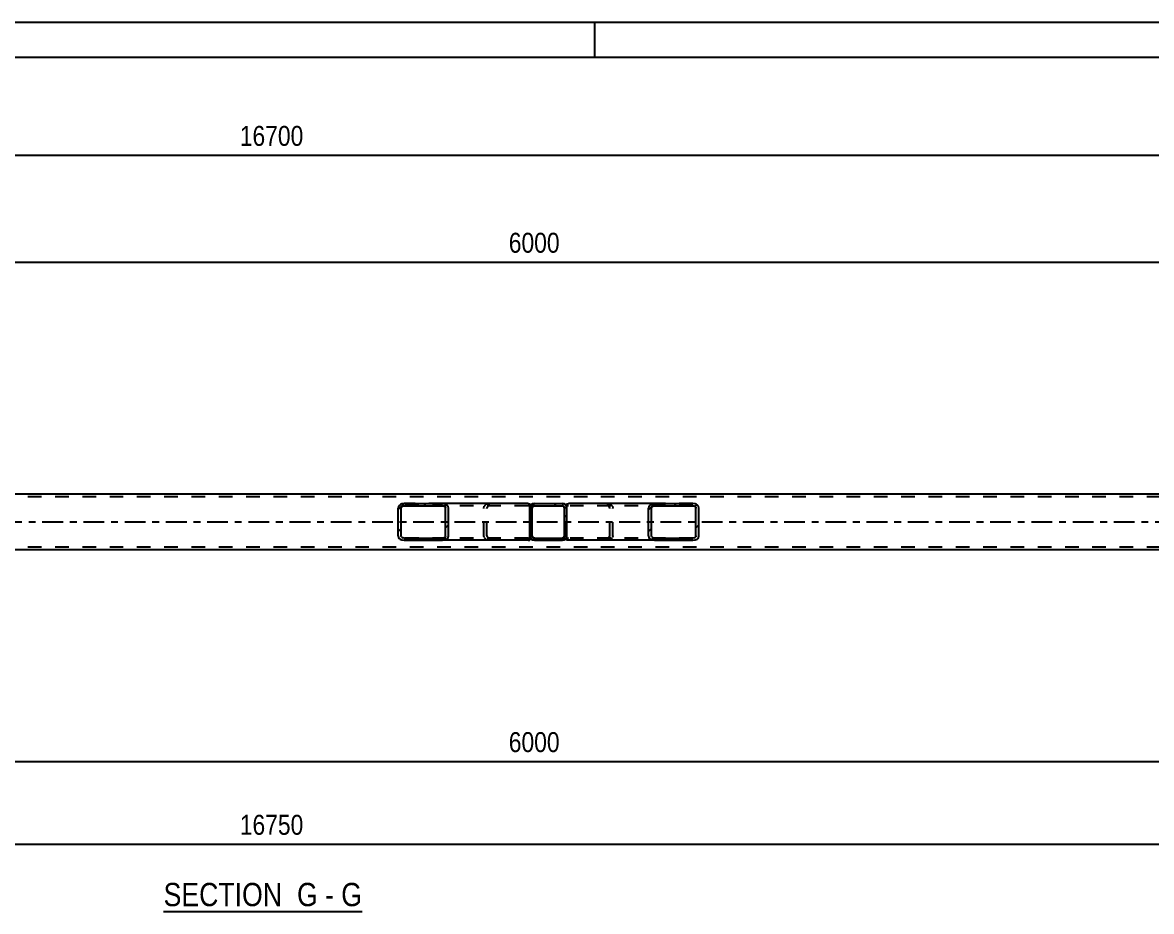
# Model space of a CAD drawing. Header units: millimetres. Extents: x -75 to 766, y -422 to 172.
# Drawn here: x 263.4 to 425.5, y 44 to 171.6 of the extents above; entities that cross this region are included whole.
import ezdxf

# ---------------------------------------------------------------- set-up
doc = ezdxf.new("R2010")
doc.units = ezdxf.units.MM
doc.linetypes.add('DXK_LINE_DOT2', pattern=[3.9198, 1.9599, -1.9599])
doc.linetypes.add('DXK_LINE_DOT3', pattern=[5.9187, 2.979, -0.9799, 0.9799, -0.9799])
doc.styles.add('Arial Narrow', font='ARIALN.TTF', dxfattribs={"height": 0.2})

# ---------------------------------------------------------------- blocks, each defined once
blk = doc.blocks.new('Unknown-570388036-1162')
at = {"color": 5, "linetype": 'Continuous'}
for p, q in [((765.64, 171.6), (-75.36, 171.6)), ((345.64, 166.6), (345.64, 171.6)), ((760.64, 166.6), (-70.36, 166.6))]:
    blk.add_line(p, q, dxfattribs=at)
blk = doc.blocks.new('Unknown-570388036-19 - 1832')
at = {"color": 6, "linetype": 'Continuous'}
blk.add_line((283.69, 44), (312.19, 44), dxfattribs=at)
at = {"color": 0, "linetype": 'Continuous'}
for points in [[(301.8, 44.75), (301.8, 48.25), (283.69, 48.25), (283.69, 44.75)], [(305.83, 44.75), (305.83, 48.25), (302.85, 48.25), (302.85, 44.75)], [(308.15, 44.75), (308.15, 48.25), (306.88, 48.25), (306.88, 44.75)], [(312.19, 44.75), (312.19, 48.25), (309.2, 48.25), (309.2, 44.75)]]:
    blk.add_wipeout(points, dxfattribs=at)
at = {"color": 7, "linetype": 'Continuous', "style": 'Arial Narrow'}
for s, p in [('SECTION ', (283.69, 44.75)), ('G', (302.85, 44.75)), ('G', (309.2, 44.75)), ('-', (306.88, 44.75))]:
    blk.add_text(s, height=3.34, dxfattribs=at).set_placement(p)
blk = doc.blocks.new('Part-570388036-1894 - 1832')
at = {"color": 2, "linetype": 'Continuous'}
for p, q in [((587.57, 103.91), (4.73, 103.91)), ((587.57, 95.91), (4.73, 95.91))]:
    blk.add_line(p, q, dxfattribs=at)
at = {"color": 7, "linetype": 'DXK_LINE_DOT2'}
for p, q in [((587.57, 103.51), (-0.08, 103.51)), ((587.57, 96.31), (-0.08, 96.31))]:
    blk.add_line(p, q, dxfattribs=at)
at = {"color": 7, "linetype": 'DXK_LINE_DOT3'}
blk.add_line((-0.07, 99.91), (587.57, 99.91), dxfattribs=at)
blk = doc.blocks.new('Part-570388036-2011 - 1832')
at = {"linetype": 'Continuous'}
h = blk.add_hatch(dxfattribs=at)
h.set_pattern_fill('', scale=0.7, style=0, pattern_type=0)
h.set_pattern_definition([(45, (354.1942, 102.5532), (-1.57154, 1.57154), [])])
h.paths.add_polyline_path([(359.69, 102.55), (354.19, 102.55), (353.86, 102.5), (353.57, 102.37), (353.38, 102.16), (353.31, 101.91), (353.31, 97.91), (353.38, 97.67), (353.57, 97.46), (353.86, 97.32), (354.19, 97.27), (359.69, 97.27), (360.03, 97.32), (360.31, 97.46), (360.5, 97.67), (360.57, 97.91), (360.57, 101.91), (360.5, 102.16), (360.31, 102.37), (360.03, 102.5)])
h.paths.add_polyline_path([(360, 102.14), (360.1, 102.04), (360.13, 101.91), (360.13, 97.91), (360.1, 97.79), (360, 97.69), (359.86, 97.62), (359.69, 97.59), (354.19, 97.59), (354.03, 97.62), (353.88, 97.69), (353.79, 97.79), (353.75, 97.91), (353.75, 101.91), (353.79, 102.04), (353.88, 102.14), (354.03, 102.21), (354.19, 102.23), (359.69, 102.23), (359.86, 102.21)])
at = {"color": 2, "linetype": 'Continuous'}
for p, q in [((341.57, 102.52), (341.83, 102.55)), ((341.57, 102.5), (341.57, 102.52)), ((341.57, 102.37), (341.57, 102.5)), ((341.57, 102.37), (341.57, 102.17)), ((341.57, 102.16), (341.57, 102.37)), ((341.57, 102.17), (341.57, 102.14)), ((341.57, 102.16), (341.57, 101.98)), ((341.57, 102.14), (341.57, 102.04)), ((354.19, 102.55), (341.83, 102.55)), ((353.38, 102.16), (353.31, 101.91)), ((354.19, 102.55), (353.86, 102.5)), ((354.03, 102.21), (354.19, 102.23)), ((354.19, 102.55), (359.69, 102.55)), ((354.19, 102.23), (359.69, 102.23)), ((360.03, 102.5), (359.69, 102.55)), ((359.69, 102.23), (359.86, 102.21)), ((360.57, 101.91), (360.5, 102.16)), ((341.57, 102.04), (341.57, 101.99)), ((353.31, 97.91), (353.31, 101.91)), ((353.75, 101.91), (353.79, 102.04)), ((353.75, 97.91), (353.75, 101.91)), ((360.1, 102.04), (360.13, 101.91)), ((360.13, 97.91), (360.13, 101.91)), ((360.57, 97.91), (360.57, 101.91)), ((341.57, 97.79), (341.57, 97.84)), ((341.57, 97.67), (341.57, 97.84)), ((341.57, 97.79), (341.57, 97.69)), ((341.57, 97.69), (341.57, 97.66)), ((341.57, 97.46), (341.57, 97.67)), ((341.57, 97.46), (341.57, 97.66)), ((341.57, 97.32), (341.57, 97.46)), ((341.57, 97.31), (341.57, 97.32)), ((341.83, 97.27), (341.57, 97.31)), ((354.19, 97.27), (341.83, 97.27)), ((353.31, 97.91), (353.38, 97.67)), ((353.79, 97.79), (353.75, 97.91)), ((353.86, 97.32), (354.19, 97.27)), ((354.19, 97.59), (354.03, 97.62)), ((354.19, 97.59), (359.69, 97.59)), ((354.19, 97.27), (359.69, 97.27)), ((359.86, 97.62), (359.69, 97.59)), ((359.69, 97.27), (360.03, 97.32)), ((360.13, 97.91), (360.1, 97.79)), ((360.5, 97.67), (360.57, 97.91))]:
    blk.add_line(p, q, dxfattribs=at)
at = {"color": 7, "linetype": 'DXK_LINE_DOT2'}
for p, q in [((341.57, 102.52), (341.57, 102.37)), ((341.66, 102.21), (341.57, 102.17)), ((341.83, 102.23), (341.66, 102.21)), ((359.69, 102.23), (341.83, 102.23)), ((347.32, 102.55), (347.66, 102.5)), ((347.49, 102.21), (347.32, 102.23)), ((348.13, 102.16), (348.2, 101.91)), ((359.69, 102.55), (354.19, 102.55)), ((341.57, 101.99), (341.57, 101.91)), ((341.57, 101.98), (341.57, 101.91)), ((341.57, 97.91), (341.57, 101.91)), ((341.57, 97.91), (341.57, 101.91)), ((347.76, 101.91), (347.73, 102.04)), ((347.76, 97.91), (347.76, 101.91)), ((348.2, 97.91), (348.2, 101.91)), ((341.57, 97.84), (341.57, 97.91)), ((341.57, 97.84), (341.57, 97.91)), ((341.57, 97.66), (341.66, 97.62)), ((341.57, 97.31), (341.57, 97.46)), ((341.66, 97.62), (341.83, 97.59)), ((359.69, 97.59), (341.83, 97.59)), ((347.32, 97.59), (347.49, 97.62)), ((347.66, 97.32), (347.32, 97.27)), ((347.73, 97.79), (347.76, 97.91)), ((348.2, 97.91), (348.13, 97.67)), ((359.69, 97.27), (354.19, 97.27))]:
    blk.add_line(p, q, dxfattribs=at)
for centre, radius, start, end in [((347.39, 101.82), 0.401, 32.4104, 75.4452), ((347.46, 101.73), 0.802, 32.4104, 75.4452), ((347.39, 98.01), 0.401, 284.5548, 327.5896), ((347.46, 98.1), 0.802, 284.5548, 327.5896)]:
    blk.add_arc(centre, radius, start, end, dxfattribs=at)
at = {"color": 2, "linetype": 'Continuous'}
for centre, radius, start, end in [((354.06, 101.73), 0.803, 104.5326, 147.5549), ((354.13, 101.82), 0.401, 104.5326, 147.5549), ((359.76, 101.82), 0.401, 32.4451, 75.4674), ((359.83, 101.73), 0.803, 32.4451, 75.4674), ((354.06, 98.1), 0.803, 212.4451, 255.4674), ((354.13, 98.01), 0.401, 212.4451, 255.4674), ((359.76, 98.01), 0.401, 284.5326, 327.5549), ((359.83, 98.1), 0.803, 284.5326, 327.5549)]:
    blk.add_arc(centre, radius, start, end, dxfattribs=at)
blk = doc.blocks.new('Part-570388036-2001 - 1832')
at = {"linetype": 'Continuous'}
h = blk.add_hatch(dxfattribs=at)
h.set_pattern_fill('', scale=0.7, style=0, pattern_type=0)
h.set_pattern_definition([(45, (336.9484, 102.5532), (-1.57154, 1.57154), [])])
h.paths.add_polyline_path([(340.95, 102.55), (336.95, 102.55), (336.7, 102.5), (336.5, 102.37), (336.36, 102.16), (336.31, 101.91), (336.31, 97.91), (336.36, 97.67), (336.5, 97.46), (336.7, 97.32), (336.95, 97.27), (340.95, 97.27), (341.19, 97.32), (341.4, 97.46), (341.54, 97.67), (341.59, 97.91), (341.59, 101.91), (341.54, 102.16), (341.4, 102.37), (341.19, 102.5)])
h.paths.add_polyline_path([(341.17, 102.14), (341.24, 102.04), (341.27, 101.91), (341.27, 97.91), (341.24, 97.79), (341.17, 97.69), (341.07, 97.62), (340.95, 97.59), (336.95, 97.59), (336.83, 97.62), (336.72, 97.69), (336.65, 97.79), (336.63, 97.91), (336.63, 101.91), (336.65, 102.04), (336.72, 102.14), (336.83, 102.21), (336.95, 102.23), (340.95, 102.23), (341.07, 102.21)])
at = {"color": 2, "linetype": 'Continuous'}
for p, q in [((336.29, 101.92), (336.34, 102.16)), ((336.36, 102.16), (336.31, 101.91)), ((336.69, 102.5), (336.93, 102.55)), ((336.95, 102.55), (336.7, 102.5)), ((336.83, 102.21), (336.95, 102.23)), ((336.93, 102.55), (336.95, 102.55)), ((336.95, 102.55), (336.93, 102.55)), ((336.95, 102.55), (340.95, 102.55)), ((336.95, 102.23), (340.95, 102.23)), ((341.06, 102.21), (340.93, 102.23)), ((341.19, 102.5), (340.95, 102.55)), ((340.95, 102.23), (341.07, 102.21)), ((341.59, 101.91), (341.54, 102.16)), ((336.29, 101.91), (336.31, 101.91)), ((336.31, 97.91), (336.31, 101.91)), ((336.63, 101.91), (336.65, 102.04)), ((336.63, 97.91), (336.63, 101.91)), ((341.25, 101.91), (341.23, 102.04)), ((341.24, 102.04), (341.27, 101.91)), ((341.25, 101.91), (341.27, 101.91)), ((341.25, 97.91), (341.25, 101.91)), ((341.27, 97.91), (341.27, 101.91)), ((341.59, 97.91), (341.59, 101.91)), ((336.29, 97.91), (336.31, 97.91)), ((336.34, 97.67), (336.29, 97.91)), ((336.31, 97.91), (336.36, 97.67)), ((336.65, 97.79), (336.63, 97.91)), ((336.93, 97.27), (336.69, 97.32)), ((336.7, 97.32), (336.95, 97.27)), ((336.95, 97.59), (336.83, 97.62)), ((336.93, 97.27), (336.95, 97.27)), ((336.93, 97.27), (336.95, 97.27)), ((336.95, 97.59), (340.95, 97.59)), ((336.95, 97.27), (340.95, 97.27)), ((340.93, 97.59), (341.06, 97.62)), ((341.07, 97.62), (340.95, 97.59)), ((340.95, 97.27), (341.19, 97.32)), ((341.23, 97.79), (341.25, 97.91)), ((341.27, 97.91), (341.24, 97.79)), ((341.25, 97.91), (341.27, 97.91)), ((341.54, 97.67), (341.59, 97.91))]:
    blk.add_line(p, q, dxfattribs=at)
at = {"color": 7, "linetype": 'DXK_LINE_DOT2'}
for p, q in [((336.93, 102.23), (336.81, 102.21)), ((336.93, 102.23), (336.95, 102.23)), ((336.93, 102.23), (340.93, 102.23)), ((336.95, 102.55), (340.95, 102.55)), ((340.93, 102.55), (341.18, 102.5)), ((340.93, 102.23), (340.95, 102.23)), ((341.53, 102.16), (341.57, 101.91)), ((336.29, 101.91), (336.29, 101.92)), ((336.29, 97.91), (336.29, 101.91)), ((336.29, 101.91), (336.29, 101.91)), ((336.64, 102.04), (336.61, 101.91)), ((336.61, 101.91), (336.63, 101.91)), ((336.61, 97.91), (336.61, 101.91)), ((341.57, 97.91), (341.57, 101.91)), ((341.57, 101.91), (341.59, 101.91)), ((336.29, 97.91), (336.29, 97.91)), ((336.29, 97.91), (336.29, 97.91)), ((336.61, 97.91), (336.63, 97.91)), ((336.61, 97.91), (336.64, 97.79)), ((336.81, 97.62), (336.93, 97.59)), ((336.93, 97.59), (336.95, 97.59)), ((336.93, 97.59), (340.93, 97.59)), ((336.95, 97.27), (340.95, 97.27)), ((340.93, 97.59), (340.95, 97.59)), ((341.18, 97.32), (340.93, 97.27)), ((341.57, 97.91), (341.53, 97.67)), ((341.57, 97.91), (341.59, 97.91))]:
    blk.add_line(p, q, dxfattribs=at)
at = {"color": 2, "linetype": 'Continuous'}
for centre, radius, start, end in [((336.93, 101.91), 0.64, 112.5, 157.5), ((336.95, 101.91), 0.64, 112.5, 157.5), ((336.95, 101.91), 0.32, 112.5, 157.5), ((340.93, 101.91), 0.32, 22.5, 67.5), ((340.95, 101.91), 0.32, 22.5, 67.5), ((340.95, 101.91), 0.64, 22.5, 67.5), ((336.93, 97.91), 0.64, 202.5, 247.5), ((336.95, 97.91), 0.64, 202.5, 247.5), ((336.95, 97.91), 0.32, 202.5, 247.5), ((340.93, 97.91), 0.32, 292.5, 337.5), ((340.95, 97.91), 0.32, 292.5, 337.5), ((340.95, 97.91), 0.64, 292.5, 337.5)]:
    blk.add_arc(centre, radius, start, end, dxfattribs=at)
at = {"color": 7, "linetype": 'DXK_LINE_DOT2'}
for centre, radius, start, end in [((336.93, 101.91), 0.32, 112.5, 157.5), ((340.93, 101.91), 0.64, 22.5, 67.5), ((336.93, 97.91), 0.32, 202.5, 247.5), ((340.93, 97.91), 0.64, 292.5, 337.5)]:
    blk.add_arc(centre, radius, start, end, dxfattribs=at)
blk = doc.blocks.new('Part-570388036-2008 - 1832')
at = {"linetype": 'Continuous'}
h = blk.add_hatch(dxfattribs=at)
h.set_pattern_fill('', scale=0.7, style=0, pattern_type=0)
h.set_pattern_definition([(45, (318.249, 102.5532), (-1.57154, 1.57154), [])])
h.paths.add_polyline_path([(323.73, 102.55), (318.25, 102.55), (317.91, 102.5), (317.63, 102.37), (317.44, 102.16), (317.37, 101.91), (317.37, 97.91), (317.44, 97.67), (317.63, 97.46), (317.91, 97.32), (318.25, 97.27), (323.73, 97.27), (324.07, 97.32), (324.35, 97.46), (324.55, 97.67), (324.61, 97.91), (324.61, 101.91), (324.55, 102.16), (324.35, 102.37), (324.07, 102.5)])
h.paths.add_polyline_path([(324.04, 102.14), (324.14, 102.04), (324.17, 101.91), (324.17, 97.91), (324.14, 97.79), (324.04, 97.69), (323.9, 97.62), (323.73, 97.59), (318.25, 97.59), (318.08, 97.62), (317.94, 97.69), (317.84, 97.79), (317.81, 97.91), (317.81, 101.91), (317.84, 102.04), (317.94, 102.14), (318.08, 102.21), (318.25, 102.23), (323.73, 102.23), (323.9, 102.21)])
at = {"color": 2, "linetype": 'Continuous'}
for p, q in [((317.44, 102.16), (317.37, 101.91)), ((318.25, 102.55), (317.91, 102.5)), ((318.08, 102.21), (318.25, 102.23)), ((318.25, 102.55), (323.73, 102.55)), ((318.25, 102.23), (323.73, 102.23)), ((336.04, 102.55), (323.73, 102.55)), ((324.07, 102.5), (323.73, 102.55)), ((323.73, 102.23), (323.9, 102.21)), ((324.61, 101.91), (324.55, 102.16)), ((336.04, 102.55), (336.29, 102.52)), ((336.29, 102.52), (336.29, 102.5)), ((336.29, 102.5), (336.29, 102.37)), ((336.29, 102.37), (336.29, 102.16)), ((336.29, 102.16), (336.29, 101.91)), ((317.37, 97.91), (317.37, 101.91)), ((317.81, 101.91), (317.84, 102.04)), ((317.81, 97.91), (317.81, 101.91)), ((324.14, 102.04), (324.17, 101.91)), ((324.17, 97.91), (324.17, 101.91)), ((324.61, 97.91), (324.61, 101.91)), ((336.29, 97.91), (336.29, 101.91)), ((317.37, 97.91), (317.44, 97.67)), ((317.84, 97.79), (317.81, 97.91)), ((317.91, 97.32), (318.25, 97.27)), ((318.25, 97.59), (318.08, 97.62)), ((318.25, 97.59), (323.73, 97.59)), ((318.25, 97.27), (323.73, 97.27)), ((323.9, 97.62), (323.73, 97.59)), ((323.73, 97.27), (324.07, 97.32)), ((336.04, 97.27), (323.73, 97.27)), ((324.17, 97.91), (324.14, 97.79)), ((324.55, 97.67), (324.61, 97.91)), ((336.04, 97.27), (336.29, 97.31)), ((336.29, 97.91), (336.29, 97.67)), ((336.29, 97.67), (336.29, 97.46)), ((336.29, 97.46), (336.29, 97.32)), ((336.29, 97.32), (336.29, 97.31))]:
    blk.add_line(p, q, dxfattribs=at)
at = {"color": 7, "linetype": 'DXK_LINE_DOT2'}
for p, q in [((323.73, 102.55), (318.25, 102.55)), ((336.04, 102.23), (318.25, 102.23)), ((329.67, 101.91), (329.73, 102.16)), ((330.21, 102.5), (330.55, 102.55)), ((330.55, 102.23), (330.38, 102.21)), ((336.2, 102.21), (336.04, 102.23)), ((336.29, 102.17), (336.2, 102.21)), ((336.29, 102.52), (336.29, 102.17)), ((336.29, 102.16), (336.29, 102.17)), ((336.29, 102.14), (336.29, 102.16)), ((336.29, 102.04), (336.29, 102.14)), ((329.67, 97.91), (329.67, 101.91)), ((330.14, 102.04), (330.11, 101.91)), ((330.11, 97.91), (330.11, 101.91)), ((336.29, 101.91), (336.29, 102.04)), ((336.29, 97.91), (336.29, 101.91)), ((336.04, 97.59), (318.25, 97.59)), ((323.73, 97.27), (318.25, 97.27)), ((329.73, 97.67), (329.67, 97.91)), ((330.11, 97.91), (330.14, 97.79)), ((330.55, 97.27), (330.21, 97.32)), ((330.38, 97.62), (330.55, 97.59)), ((336.04, 97.59), (336.2, 97.62)), ((336.2, 97.62), (336.29, 97.66)), ((336.29, 97.79), (336.29, 97.91)), ((336.29, 97.69), (336.29, 97.79)), ((336.29, 97.66), (336.29, 97.69)), ((336.29, 97.31), (336.29, 97.66))]:
    blk.add_line(p, q, dxfattribs=at)
at = {"color": 2, "linetype": 'Continuous'}
for centre, radius, start, end in [((318.11, 101.73), 0.801, 104.5769, 147.6241), ((318.18, 101.82), 0.401, 104.5769, 147.6241), ((323.8, 101.82), 0.401, 32.3759, 75.4231), ((323.87, 101.73), 0.801, 32.3759, 75.4231), ((318.11, 98.1), 0.801, 212.3759, 255.4231), ((318.18, 98.01), 0.401, 212.3759, 255.4231), ((323.8, 98.01), 0.401, 284.5769, 327.6241), ((323.87, 98.1), 0.801, 284.5769, 327.6241)]:
    blk.add_arc(centre, radius, start, end, dxfattribs=at)
at = {"color": 7, "linetype": 'DXK_LINE_DOT2'}
for centre, radius, start, end in [((330.41, 101.73), 0.802, 104.5548, 147.5896), ((330.48, 101.82), 0.401, 104.5548, 147.5896), ((330.41, 98.1), 0.802, 212.4104, 255.4452), ((330.48, 98.01), 0.401, 212.4104, 255.4452)]:
    blk.add_arc(centre, radius, start, end, dxfattribs=at)
blk = doc.blocks.new('StraightDimension-570388036-2171 - 1832')
at = {"color": 7, "linetype": 'Continuous'}
blk.add_line((-0.07, 152.55), (598.47, 152.55), dxfattribs=at)
at = {"color": 0}
blk.add_wipeout([(304.37, 153.3), (304.37, 157.5), (294.03, 157.5), (294.03, 153.3)], dxfattribs=at)
at = {"color": 3, "style": 'Arial Narrow'}
blk.add_text('16700', height=2.863, dxfattribs=at).set_placement((294.63, 153.9))
blk = doc.blocks.new('StraightDimension-570388036-2051 - 1832')
at = {"color": 7, "linetype": 'Continuous'}
for p, q in [((216.92, 83.78), (216.92, 56.91)), ((456.92, 83.69), (456.92, 55.08)), ((218.42, 66.12), (215.42, 64.92)), ((216.92, 65.52), (456.92, 65.52)), ((455.42, 64.92), (458.42, 66.12))]:
    blk.add_line(p, q, dxfattribs=at)
at = {"color": 0}
blk.add_wipeout([(341.17, 66.27), (341.17, 70.47), (332.66, 70.47), (332.66, 66.27)], dxfattribs=at)
at = {"color": 0, "linetype": 'Continuous'}
blk.add_wipeout([(456.32, 64.82), (452.12, 64.82), (452.12, 54.48), (456.32, 54.48)], dxfattribs=at)
at = {"color": 3, "style": 'Arial Narrow'}
blk.add_text('6000', height=2.863, dxfattribs=at).set_placement((333.26, 66.87))
at = {"color": 3, "linetype": 'Continuous', "style": 'Arial Narrow'}
blk.add_text('11425', height=2.863, rotation=90.0002, dxfattribs=at).set_placement((455.72, 55.08))
blk = doc.blocks.new('StraightDimension-570388036-2147 - 1832')
at = {"color": 7, "linetype": 'Continuous'}
for p, q in [((456.92, 115.97), (456.92, 147.65)), ((216.92, 115.97), (216.92, 145.82)), ((218.42, 137.81), (215.42, 136.61)), ((455.42, 136.61), (458.42, 137.81)), ((216.92, 137.21), (456.92, 137.21))]:
    blk.add_line(p, q, dxfattribs=at)
at = {"color": 0, "linetype": 'Continuous'}
blk.add_wipeout([(456.32, 148.25), (452.12, 148.25), (452.12, 137.91), (456.32, 137.91)], dxfattribs=at)
at = {"color": 0}
blk.add_wipeout([(341.17, 137.96), (341.17, 142.16), (332.66, 142.16), (332.66, 137.96)], dxfattribs=at)
at = {"color": 3, "linetype": 'Continuous', "style": 'Arial Narrow'}
blk.add_text('11425', height=2.863, rotation=90.0002, dxfattribs=at).set_placement((455.72, 138.51))
at = {"color": 3, "style": 'Arial Narrow'}
blk.add_text('6000', height=2.863, dxfattribs=at).set_placement((333.26, 138.56))
blk = doc.blocks.new('StraightDimension-570388036-2189 - 1832')
at = {"color": 7, "linetype": 'Continuous'}
blk.add_line((-1.08, 53.65), (599.49, 53.65), dxfattribs=at)
at = {"color": 0}
blk.add_wipeout([(304.37, 54.4), (304.37, 58.6), (294.03, 58.6), (294.03, 54.4)], dxfattribs=at)
at = {"color": 3, "style": 'Arial Narrow'}
blk.add_text('16750', height=2.863, dxfattribs=at).set_placement((294.63, 55))

msp = doc.modelspace()

# ---------------------------------------------------------------- block references
for name in ['Unknown-570388036-1162', 'Part-570388036-1894 - 1832', 'Part-570388036-2008 - 1832', 'Part-570388036-2001 - 1832', 'Part-570388036-2011 - 1832']:
    msp.add_blockref(name, (0, 0))

# ---------------------------------------------------------------- next in the draw order: block references
for name in ['StraightDimension-570388036-2171 - 1832', 'StraightDimension-570388036-2051 - 1832', 'Unknown-570388036-19 - 1832']:
    msp.add_blockref(name, (0, 0))

# ---------------------------------------------------------------- next in the draw order: block references
for name in ['StraightDimension-570388036-2147 - 1832', 'StraightDimension-570388036-2189 - 1832']:
    msp.add_blockref(name, (0, 0))

doc.saveas('drawing.dxf')
